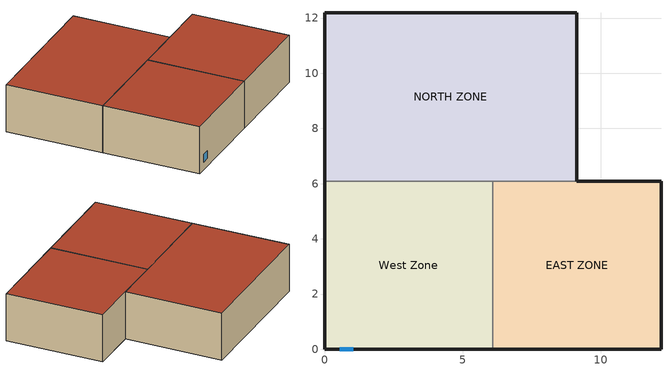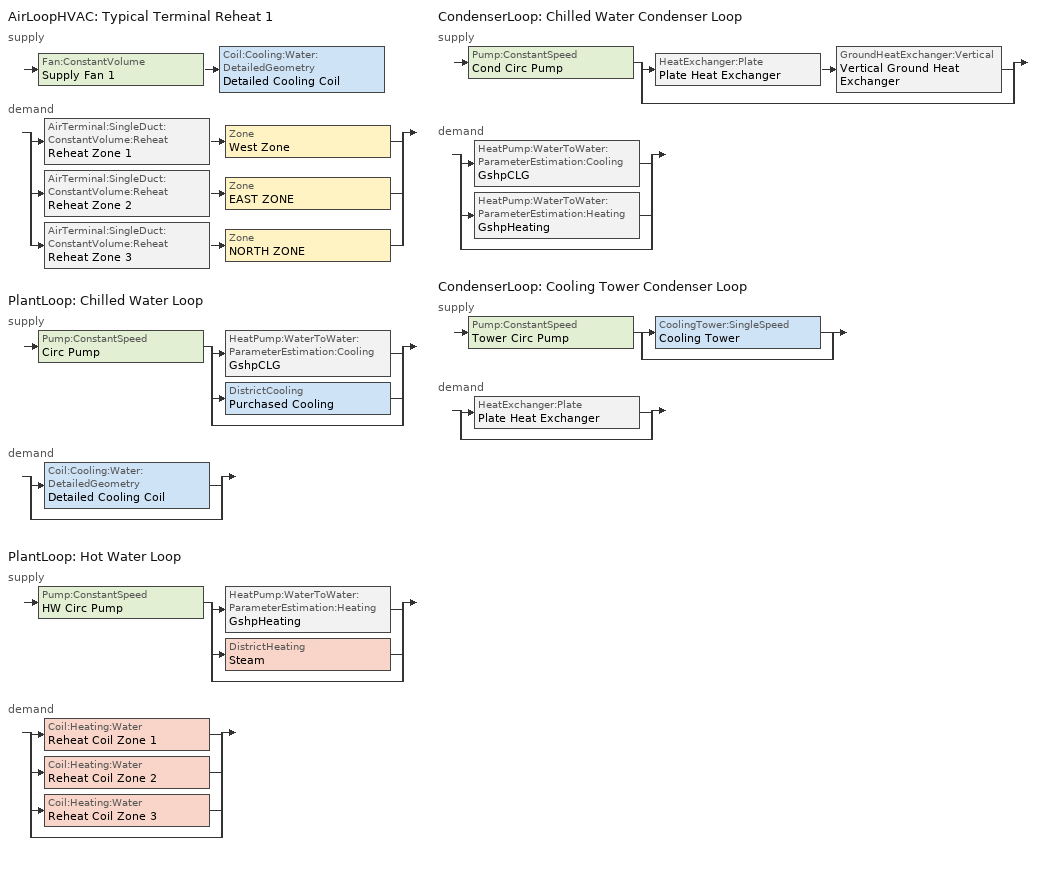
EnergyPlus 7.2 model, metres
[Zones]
West Zone
 floor adiabatic (FLOOR SLAB 8 IN): 0,0 0,6.1 6.1,6.1 6.1,0 z0
 wall outside (EXTWALL80): 0,6.1 0,0 6.1,0 z0:3.05
 wall to NORTH ZONE (PARTITION06): 6.1,6.1 0,6.1 z0:3.05
 wall to EAST ZONE (PARTITION06): 6.1,0 6.1,6.1 z0:3.05
 window (WIN-CON-LIGHT): 0.55,0 1.05,0 z0.5:1
 roof outside (ROOF34): 0,6.1 0,0 6.1,0 6.1,6.1 z3.05
EAST ZONE
 floor adiabatic (FLOOR SLAB 8 IN): 6.1,0 6.1,6.1 12.19,6.1 12.19,0 z0
 wall outside (EXTWALL80): 6.1,0 12.19,0 12.19,6.1 9.14,6.1 z0:3.05
 wall to NORTH ZONE (PARTITION06): 9.14,6.1 6.1,6.1 z0:3.05
 roof outside (ROOF34): 6.1,6.1 6.1,0 12.19,0 12.19,6.1 z3.05
NORTH ZONE
 floor adiabatic (FLOOR SLAB 8 IN): 0,6.1 0,12.19 9.14,12.19 9.14,6.1 z0
 wall outside (EXTWALL80): 9.14,6.1 9.14,12.19 0,12.19 0,6.1 z0:3.05
 roof outside (ROOF34): 0,12.19 0,6.1 9.14,6.1 9.14,12.19 z3.05
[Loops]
AirLoopHVAC 'Typical Terminal Reheat 1'
 supply: Fan:ConstantVolume 'Supply Fan 1' > Coil:Cooling:Water:DetailedGeometry 'Detailed Cooling Coil'
 demand: split
  | AirTerminal:SingleDuct:ConstantVolume:Reheat 'Reheat Zone 1' > Zone 'West Zone'
  | AirTerminal:SingleDuct:ConstantVolume:Reheat 'Reheat Zone 2' > Zone 'EAST ZONE'
  | AirTerminal:SingleDuct:ConstantVolume:Reheat 'Reheat Zone 3' > Zone 'NORTH ZONE'
PlantLoop 'Chilled Water Loop'
 supply: Pump:ConstantSpeed 'Circ Pump' > split
  | HeatPump:WaterToWater:ParameterEstimation:Cooling 'GshpCLG'
  | DistrictCooling 'Purchased Cooling'
  | bypass
 demand: split
  | Coil:Cooling:Water:DetailedGeometry 'Detailed Cooling Coil'
  | bypass
PlantLoop 'Hot Water Loop'
 supply: Pump:ConstantSpeed 'HW Circ Pump' > split
  | HeatPump:WaterToWater:ParameterEstimation:Heating 'GshpHeating'
  | DistrictHeating 'Steam'
  | bypass
 demand: split
  | Coil:Heating:Water 'Reheat Coil Zone 1'
  | Coil:Heating:Water 'Reheat Coil Zone 2'
  | Coil:Heating:Water 'Reheat Coil Zone 3'
  | bypass
CondenserLoop 'Chilled Water Condenser Loop'
 supply: Pump:ConstantSpeed 'Cond Circ Pump' > split
  | HeatExchanger:Plate 'Plate Heat Exchanger' > GroundHeatExchanger:Vertical 'Vertical Ground Heat Exchanger'
  | bypass
 demand: split
  | HeatPump:WaterToWater:ParameterEstimation:Cooling 'GshpCLG'
  | HeatPump:WaterToWater:ParameterEstimation:Heating 'GshpHeating'
  | bypass
CondenserLoop 'Cooling Tower Condenser Loop'
 supply: Pump:ConstantSpeed 'Tower Circ Pump' > split
  | CoolingTower:SingleSpeed 'Cooling Tower'
  | bypass
 demand: split
  | HeatExchanger:Plate 'Plate Heat Exchanger'
  | bypass
[Building]
NONE: North Axis {deg}=0; Terrain=Suburbs; Loads Convergence Tolerance Value=0.04; Temperature Convergence Tolerance Value {deltaC}=0.4; Solar Distribution=FullInteriorAndExterior; Maximum Number of Warmup Days=25; Minimum Number of Warmup Days=6
[Site:Location]
TAMPA_FL_USA_WMO_722110: Latitude {deg}=27.97; Longitude {deg}=-82.52; Time Zone {hr}=-5; Elevation {m}=3
[SizingPeriod:DesignDay] Day of Month=21; Humidity Condition Type=Wetbulb; Barometric Pressure {Pa}=101289; Rain Indicator=No; Snow Indicator=No; Daylight Saving Time Indicator=No; Solar Model Indicator=ASHRAEClearSky
Name | Month | Day Type | Maximum Dry-Bulb Temperature {C} | Daily Dry-Bulb Temperature Range {deltaC} | Wetbulb or DewPoint at Maximum Dry-Bulb {C} | Wind Speed {m/s} | Wind Direction {deg} | Sky Clearness
TAMPA Ann Htg 99% Condns DB | 1 | WinterDesignDay | 4.8 | 0 | 4.8 | 3.1 | 10 | 0
TAMPA Ann Clg 1% Condns DB=>MWB | 7 | SummerDesignDay | 33 | 8.1 | 25.3 | 4 | 270 | 1
[Site:GroundTemperature:Deep]
13.03, 13.03, 13.13, 13.3, 13.43, 13.52, 13.62, 13.77, 13.78, 13.55, 13.44, 13.2
[Material] Thermal Absorptance=0.9
Name | Roughness | Thickness {m} | Conductivity {W/m-K} | Density {kg/m3} | Specific Heat {J/kg-K} | Solar Absorptance | Visible Absorptance
A1 - 1 IN STUCCO | Smooth | 0.0253898 | 0.691831 | 1858.142 | 836.8 | 0.92 | 0.92
C4 - 4 IN COMMON BRICK | Rough | 0.101498 | 0.726422 | 1922.216 | 836.8 | 0.76 | 0.76
E1 - 3 / 4 IN PLASTER OR GYP BOARD | Smooth | 0.01905 | 0.726422 | 1601.846 | 836.8 | 0.92 | 0.92
C6 - 8 IN CLAY TILE | Smooth | 0.203302 | 0.570761 | 1121.292 | 836.8 | 0.82 | 0.82
C10 - 8 IN HW CONCRETE | MediumRough | 0.203302 | 1.729577 | 2242.585 | 836.8 | 0.65 | 0.65
E2 - 1 / 2 IN SLAG OR STONE | Rough | 0.0127102 | 1.435549 | 881.0155 | 1673.6 | 0.55 | 0.55
E3 - 3 / 8 IN FELT AND MEMBRANE | Rough | 0.00954024 | 0.190253 | 1121.292 | 1673.6 | 0.75 | 0.75
B5 - 1 IN DENSE INSULATION | VeryRough | 0.0253898 | 0.0432394 | 91.30524 | 836.8 | 0.5 | 0.5
C12 - 2 IN HW CONCRETE | MediumRough | 0.0509016 | 1.729577 | 2242.585 | 836.8 | 0.65 | 0.65
[WindowMaterial:Glazing]
WIN-LAY-GLASS-LIGHT: Optical Data Type=SpectralAverage; Thickness {m}=0.003; Solar Transmittance at Normal Incidence=0.9; Front Side Solar Reflectance at Normal Incidence=0.031; Back Side Solar Reflectance at Normal Incidence=0.031; Visible Transmittance at Normal Incidence=0.9; Front Side Visible Reflectance at Normal Incidence=0.05; Back Side Visible Reflectance at Normal Incidence=0.05; Infrared Transmittance at Normal Incidence=0; Front Side Infrared Hemispherical Emissivity=0.84; Back Side Infrared Hemispherical Emissivity=0.84; Conductivity {W/m-K}=0.9
[Construction]
EXTWALL80: A1 - 1 IN STUCCO, C4 - 4 IN COMMON BRICK, E1 - 3 / 4 IN PLASTER OR GYP BOARD
PARTITION06: E1 - 3 / 4 IN PLASTER OR GYP BOARD, C6 - 8 IN CLAY TILE, E1 - 3 / 4 IN PLASTER OR GYP BOARD
FLOOR SLAB 8 IN: C10 - 8 IN HW CONCRETE
ROOF34: E2 - 1 / 2 IN SLAG OR STONE, E3 - 3 / 8 IN FELT AND MEMBRANE, B5 - 1 IN DENSE INSULATION, C12 - 2 IN HW CONCRETE
WIN-CON-LIGHT: WIN-LAY-GLASS-LIGHT
[Zone] Type=1; Multiplier=1; Ceiling Height {m}=autocalculate; Volume {m3}=autocalculate
West Zone; EAST ZONE; NORTH ZONE
[People] Number of People Schedule=OFFICE OCCUPANCY; Number of People Calculation Method=people; Fraction Radiant=0.3; Activity Level Schedule=Activity Sch; Carbon Dioxide Generation Rate {m3/s-W}=3.82E-8; Mean Radiant Temperature Calculation Type=zoneaveraged; Work Efficiency Schedule=Work Eff Sch; Clothing Insulation Schedule=Clothing Sch; Air Velocity Schedule=Air Velo Sch; Thermal Comfort Model 1 Type=FANGER
Name | Zone or ZoneList | Number of People
West Zone | West Zone | 2
EAST ZONE | EAST ZONE | 3
NORTH ZONE | NORTH ZONE | 4
[ElectricEquipment] Schedule=INTERMITTENT; Design Level Calculation Method=EquipmentLevel; Fraction Latent=0; Fraction Radiant=0.3; Fraction Lost=0
Name | Zone or ZoneList | Design Level {W}
West Zone ElecEq 1 | West Zone | 2928.751
EAST ZONE ElecEq 1 | EAST ZONE | 2464.375
NORTH ZONE ElecEq 1 | NORTH ZONE | 2928.751
[Lights] Schedule=OFFICE LIGHTING; Design Level Calculation Method=LightingLevel; Return Air Fraction=0; Fraction Radiant=0.2; Fraction Visible=0.2; Fraction Replaceable=0
Name | Zone or ZoneList | Lighting Level {W}
EAST ZONE Lights 1 | EAST ZONE | 464.375
NORTH ZONE Lights 1 | NORTH ZONE | 878.6252
[AirLoopHVAC]
Typical Terminal Reheat 1: Design Supply Air Flow Rate {m3/s}=0.8
[AvailabilityManager:Scheduled]
Reheat System 1 Avail: Schedule=FanAndCoilAvailSched
[PlantLoop] Fluid Type=Water; Maximum Loop Flow Rate {m3/s}=0.0033; Minimum Loop Flow Rate {m3/s}=0; Plant Loop Volume {m3}=5; Load Distribution Scheme=Optimal
Name | Plant Equipment Operation Scheme | Maximum Loop Temperature {C} | Minimum Loop Temperature {C}
Chilled Water Loop | CW Loop Operation | 98 | 1
Hot Water Loop | Hot Loop Operation | 100 | 10
[SetpointManager:Scheduled] Control Variable=Temperature
Name | Schedule | Setpoint Node or NodeList
Chilled Water Loop Setpoint Manager | CW Loop Temp Schedule | Chilled Water Loop Setpoint Node List
Hot Water Loop Setpoint Manager | HW Loop Temp Schedule | Hot Water Loop Setpoint Node List
Supply Air Temp Manager | Seasonal Reset Supply Air Temp Sch | Supply Air Temp Nodes
[PlantEquipmentOperationSchemes] Control Scheme 1 Schedule=ON
Name | Control Scheme 1
CW Loop Operation | Summer Cooling Operation
Hot Loop Operation | Winter Heating Operation
[PlantEquipmentOperation:CoolingLoad]
Summer Cooling Operation: Load Range 1 Lower Limit {W}=0; Load Range 1 Upper Limit {W}=5000000; Range 1 Equipment List=GSHP and Purchased Cooling
[PlantEquipmentList]
GSHP and Purchased Cooling: GshpCLG, Purchased Cooling
Purchased Cooling Only: Purchased Cooling
Purchased Heating Plant: Steam
GSHP plant: GshpHeating, Steam
[DistrictCooling]
Purchased Cooling: Nominal Capacity {W}=680000
[HeatPump:WaterToWater:ParameterEstimation:Cooling]
GshpCLG: Nominal COP {W/W}=3.5; Nominal Capacity {W}=45000; Minimum Part Load Ratio=0; Maximum Part Load Ratio=1; Optimum Part Load Ratio=1; Load Side Flow Rate {m3/s}=0.003; Source Side Flow Rate {m3/s}=0.003; Load Side Heat Transfer Coefficient {W/K}=7761; Source Side Heat Transfer Coefficient {W/K}=3998; Piston Displacement {m3/s}=0.012544; Compressor Clearance Factor=0.05469; Compressor Suction and Discharge Pressure Drop {Pa}=92156.2; Superheating {C}=4.8907; Constant Part of Electromechanical Power Losses {W}=2803.9; Loss Factor=0.699; High Pressure Cut Off {Pa}=0; Low Pressure Cut Off {Pa}=0; Cycle Time {hr}=0.1
[Pump:ConstantSpeed] Motor Efficiency=0.87; Fraction of Motor Inefficiencies to Fluid Stream=0
Name | Rated Flow Rate {m3/s} | Rated Pump Head {Pa} | Rated Power Consumption {W} | Pump Control Type
Circ Pump; Cond Circ Pump | 0.0033 | 5000 | 25 | CONTINUOUS
HW Circ Pump | 0.0033 | 5000 | 35 | CONTINUOUS
Tower Circ Pump | 0.000505 | 227260 | 220 | Continuous
[DistrictHeating]
Steam: Nominal Capacity {W}=1000000
[PlantEquipmentOperation:HeatingLoad]
Winter Heating Operation: Load Range 1 Lower Limit {W}=0; Load Range 1 Upper Limit {W}=45000; Range 1 Equipment List=GSHP plant; Load Range 2 Lower Limit {W}=45000; Load Range 2 Upper Limit {W}=1000000; Range 2 Equipment List=Purchased Heating Plant
[HeatPump:WaterToWater:ParameterEstimation:Heating]
GshpHeating: Nominal COP {W/W}=3.5; Nominal Capacity {W}=50000; Minimum Part Load Ratio=0; Maximum Part Load Ratio=1; Optimum Part Load Ratio=1; Load Side Flow Rate {m3/s}=0.003; Source Side Flow Rate {m3/s}=0.003; Load Side Heat Transfer Coefficient {W/K}=7761; Source Side Heat Transfer Coefficient {W/K}=3998; Piston Displacement {m3/s}=0.012544; Compressor Clearance Factor=0.05469; Compressor Suction and Discharge Pressure Drop {Pa}=92156.2; Superheating {C}=4.8907; Constant Part of Electromechanical Power Losses {W}=2803.9; Loss Factor=0.699; High Pressure Cut Off {Pa}=0; Low Pressure Cut Off {Pa}=0; Cycle Time {hr}=0.15
[CondenserLoop] Fluid Type=Water; Maximum Loop Temperature {C}=80; Minimum Loop Temperature {C}=5; Minimum Loop Flow Rate {m3/s}=0; Condenser Loop Volume {m3}=5; Load Distribution Scheme=Sequential
Name | Condenser Equipment Operation Scheme | Maximum Loop Flow Rate {m3/s}
Chilled Water Condenser Loop | Condenser Loop Operation | 0.0033
Cooling Tower Condenser Loop | Tower Loop Operation | 0.000505
[SetpointManager:FollowGroundTemperature]
MyCondenserControl: Control Variable=Temperature; Offset Temperature Difference {deltaC}=0; Maximum Setpoint Temperature {C}=80; Minimum Setpoint Temperature {C}=5; Setpoint Node or NodeList=Condenser Supply Outlet Node
[CondenserEquipmentOperationSchemes] Control Scheme 1 Schedule=ON
Name | Control Scheme 1
Condenser Loop Operation | Cond Operation
Tower Loop Operation | CT Operation
[PlantEquipmentOperation:Uncontrolled]
Name | Equipment List
Cond Operation | GHE
CT Operation | Cooling Towers
[CondenserEquipmentList]
GHE: Vertical Ground Heat Exchanger, Plate Heat Exchanger
Cooling Towers: Cooling Tower
[GroundHeatExchanger:Vertical]
Vertical Ground Heat Exchanger: Maximum Flow Rate {m3/s}=0.0033; Number of Bore Holes=120; Bore Hole Length {m}=76.2; Bore Hole Radius {m}=0.063508; Ground Thermal Conductivity {W/m-K}=0.692626; Ground Thermal Heat Capacity {J/m3-K}=2.347e+06; Ground Temperature {C}=13.375; Design Flow Rate {m3/s}=0.0033; Grout Thermal Conductivity {W/m-K}=0.692626; Pipe Thermal Conductivity {W/m-K}=0.391312; Pipe Out Diameter {m}=0.0266667; U-Tube Distance {m}=0.0253977; Pipe Thickness {m}=0.00241285; Maximum Length of Simulation=2; G-Function Reference Ratio=0.0005; Number of Data Pairs of the G Function=35; G-Function Ln(T/Ts) Value 1=-15.2996; G-Function G Value 1=-0.348322; G-Function Ln(T/Ts) Value 2=-14.201; G-Function G Value 2=0.022208; G-Function Ln(T/Ts) Value 3=-13.2202; G-Function G Value 3=0.412345; G-Function Ln(T/Ts) Value 4=-12.2086; G-Function G Value 4=0.867498; G-Function Ln(T/Ts) Value 5=-11.1888; G-Function G Value 5=1.357839; G-Function Ln(T/Ts) Value 6=-10.1816; G-Function G Value 6=1.852024; G-Function Ln(T/Ts) Value 7=-9.1815; G-Function G Value 7=2.345656; G-Function Ln(T/Ts) Value 8=-8.6809; G-Function G Value 8=2.593958; G-Function Ln(T/Ts) Value 9=-8.5; G-Function G Value 9=2.679; G-Function Ln(T/Ts) Value 10=-7.8; G-Function G Value 10=3.023; G-Function Ln(T/Ts) Value 11=-7.2; G-Function G Value 11=3.32; G-Function Ln(T/Ts) Value 12=-6.5; G-Function G Value 12=3.681; G-Function Ln(T/Ts) Value 13=-5.9; G-Function G Value 13=4.071; G-Function Ln(T/Ts) Value 14=-5.2; G-Function G Value 14=4.828; G-Function Ln(T/Ts) Value 15=-4.5; G-Function G Value 15=6.253; G-Function Ln(T/Ts) Value 16=-3.963; G-Function G Value 16=7.894; G-Function Ln(T/Ts) Value 17=-3.27; G-Function G Value 17=11.82; G-Function Ln(T/Ts) Value 18=-2.864; G-Function G Value 18=15.117; G-Function Ln(T/Ts) Value 19=-2.577; G-Function G Value 19=18.006; G-Function Ln(T/Ts) Value 20=-2.171; G-Function G Value 20=22.887; G-Function Ln(T/Ts) Value 21=-1.884; G-Function G Value 21=26.924; G-Function Ln(T/Ts) Value 22=-1.191; G-Function G Value 22=38.004; G-Function Ln(T/Ts) Value 23=-0.497; G-Function G Value 23=49.919; G-Function Ln(T/Ts) Value 24=-0.274; G-Function G Value 24=53.407; G-Function Ln(T/Ts) Value 25=-0.051; G-Function G Value 25=56.632; G-Function Ln(T/Ts) Value 26=0.196; G-Function G Value 26=59.825; G-Function Ln(T/Ts) Value 27=0.419; G-Function G Value 27=62.349; G-Function Ln(T/Ts) Value 28=0.642; G-Function G Value 28=64.524; G-Function Ln(T/Ts) Value 29=0.873; G-Function G Value 29=66.412; G-Function Ln(T/Ts) Value 30=1.112; G-Function G Value 30=67.993; G-Function Ln(T/Ts) Value 31=1.335; G-Function G Value 31=69.162; G-Function Ln(T/Ts) Value 32=1.679; G-Function G Value 32=70.476; G-Function Ln(T/Ts) Value 33=2.028; G-Function G Value 33=71.361; G-Function Ln(T/Ts) Value 34=2.275; G-Function G Value 34=71.79; G-Function Ln(T/Ts) Value 35=3.003; G-Function G Value 35=72.511
[HeatExchanger:Plate]
Plate Heat Exchanger: Controlled Component=Cooling Tower; Heat Exchange Mode=UFactorTimesAreaEffectiveness; U-Factor Times Area Value {W/k}=571; Demand Side Flow Rate {m3/s}=0.000505; Supply Side Flow Rate {m3/s}=0.0033
[SetpointManager:FollowOutdoorAirTemperature]
MyCondenserControl: Control Variable=Temperature; Reference Temperature Type=OutdoorAirWetBulb; Offset Temperature Difference {deltaC}=0; Maximum Setpoint Temperature {C}=80; Minimum Setpoint Temperature {C}=5; Setpoint Node or NodeList=Tower Condenser Supply Outlet Node
[CoolingTower:SingleSpeed]
Cooling Tower: Design Water Flow Rate {m3/s}=0.000505; Design Air Flow Rate {m3/s}=0.991; Fan Power at Design Air Flow Rate {W}=375; U-Factor Times Area Value at Design Air Flow Rate {W/K}=630.1; Air Flow Rate in Free Convection Regime {m3/s}=0; U-Factor Times Area Value at Free Convection Air Flow Rate {W/K}=0; Performance Input Method=UFactorTimesAreaAndDesignWaterFlowRate
[ZoneControl:Thermostat] Control Type Schedule=Zone Control Type Sched; Control 1=Heating Setpoint with SB; Control 2=Cooling Setpoint with SB
Name | Zone or ZoneList
Zone 1 Thermostat | West Zone
Zone 2 Thermostat | EAST ZONE
Zone 3 Thermostat | NORTH ZONE
[ThermostatSetpoint:SingleHeating]
Heating Setpoint with SB: Setpoint Temperature Schedule=Heating Setpoints
[ThermostatSetpoint:SingleCooling]
Cooling Setpoint with SB: Setpoint Temperature Schedule=Cooling Setpoints
[Zone equipment]
West Zone: Reheat Zone 1
EAST ZONE: Reheat Zone 2
NORTH ZONE: Reheat Zone 3
[Fan:ConstantVolume]
Supply Fan 1: Availability Schedule=FanAndCoilAvailSched; Fan Efficiency=0.7; Pressure Rise {Pa}=600; Maximum Flow Rate {m3/s}=0.8; Motor Efficiency=0.9; Motor In Airstream Fraction=1
[Coil:Cooling:Water:DetailedGeometry]
Detailed Cooling Coil: Availability Schedule=CoolingCoilAvailSched; Maximum Water Flow Rate {m3/s}=0.0033; Tube Outside Surface Area {m2}=6.23816; Total Tube Inside Area {m2}=6.20007; Fin Surface Area {m2}=101.716; Minimum Airflow Area {m2}=0.300606; Coil Depth {m}=0.165098; Fin Diameter {m}=0.435072; Fin Thickness {m}=0.00149998; Tube Inside Diameter {m}=0.01445; Tube Outside Diameter {m}=0.0158798; Tube Thermal Conductivity {W/m-K}=385.765; Fin Thermal Conductivity {W/m-K}=203.883; Fin Spacing {m}=0.00181429; Tube Depth Spacing {m}=0.0258998; Number of Tube Rows=6; Number of Tubes per Row=16
[AirTerminal:SingleDuct:ConstantVolume:Reheat] Availability Schedule=FanAndCoilAvailSched; Minimum Hot Water or Steam Flow Rate {m3/s}=0; Convergence Tolerance=0.001
Name | Maximum Air Flow Rate {m3/s} | Reheat Coil | Maximum Hot Water or Steam Flow Rate {m3/s}
Reheat Zone 1 | 0.47 | Reheat Coil Zone 1 | 0.0013
Reheat Zone 2 | 0.36 | Reheat Coil Zone 2 | 0.0012
Reheat Zone 3 | 0.47 | Reheat Coil Zone 3 | 0.0013
[Coil:Heating:Water] Availability Schedule=FanAndCoilAvailSched; U-Factor Times Area Value {W/K}=400; Performance Input Method=UFactorTimesAreaAndDesignWaterFlowRate; Rated Capacity {W}=autosize; Rated Inlet Water Temperature {C}=82.2; Rated Inlet Air Temperature {C}=16.6; Rated Outlet Water Temperature {C}=71.1; Rated Outlet Air Temperature {C}=32.2
Name | Maximum Water Flow Rate {m3/s}
Reheat Coil Zone 1 | 0.0013
Reheat Coil Zone 2 | 0.0012
Reheat Coil Zone 3 | 0.0018
[Controller:WaterCoil]
Main Cooling Coil Controller: Control Variable=Temperature; Action=Reverse; Actuator Variable=FLOW; Controller Convergence Tolerance {deltaC}=0.001; Maximum Actuated Flow {m3/s}=0.0033; Minimum Actuated Flow {m3/s}=0
[Schedule:Compact]
Activity Sch: Through: 12/31, For: AllDays, Until: 24:00, 131.8
Work Eff Sch: Through: 12/31, For: AllDays, Until: 24:00, 0
Clothing Sch; On: Through: 12/31, For: AllDays, Until: 24:00, 1
Air Velo Sch: Through: 12/31, For: AllDays, Until: 24:00, 0.137
OFFICE OCCUPANCY: Through: 12/31, For: WeekDays Summerdesignday Winterdesignday, Until: 6:00, 0, Until: 7:00, 0.1, Until: 8:00, 0.5, Until: 12:00, 1, Until: 13:00, 0.5, Until: 16:00, 1, Until: 17:00, 0.5, Until: 18:00, 0.1, Until: 24:00, 0, For: AllOtherDays, Until: 24:00, 0.1
INTERMITTENT: Through: 12/31, For: WeekDays Summerdesignday Winterdesignday, Until: 8:00, 0.1, Until: 18:00, 1, Until: 24:00, 0.1, For: AllOtherDays, Until: 24:00, 0.1
OFFICE LIGHTING: Through: 12/31, For: WeekDays Summerdesignday Winterdesignday, Until: 6:00, 0.05, Until: 7:00, 0.2, Until: 17:00, 1, Until: 18:00, 0.5, Until: 24:00, 0.05, For: AllOtherDays, Until: 24:00, 0.05
CW Loop Temp Schedule: Through: 12/31, For: AllDays, Until: 24:00, 6.67
HW Loop Temp Schedule: Through: 12/31, For: AllDays, Until: 24:00, 55
Seasonal Reset Supply Air Temp Sch: Through: 3/31, For: Weekdays summerdesignday winterdesignday, Until: 6:00, 21, Until: 17:00, 18, Until: 24:00, 21, For: customday1 customday2, Until: 6:00, 21, Until: 17:00, 18, Until: 24:00, 21, For: AllotherDays, Until: 24:00, 26, Through: 9/30, For: AllDays, Until: 24:00, 16, Through: 12/31, For: Weekdays summerdesignday winterdesignday, Until: 6:00, 21, Until: 17:00, 18, Until: 24:00, 21, For: customday1 customday2, Until: 6:00, 21, Until: 17:00, 18, Until: 24:00, 21, For: AllotherDays, Until: 24:00, 26
FanAndCoilAvailSched: Through: 3/31, For: AllDays, Until: 24:00, 1, Through: 9/30, For: Weekdays weekends, Until: 7:00, 0, Until: 17:00, 1, Until: 24:00, 0, For: Allotherdays, Until: 24:00, 0, Through: 12/31, For: AllDays, Until: 24:00, 1
CoolingCoilAvailSched: Through: 3/31, For: AllDays, Until: 24:00, 0, Through: 9/30, For: Weekdays weekends, Until: 7:00, 0, Until: 17:00, 1, Until: 24:00, 0, For: Allotherdays, Until: 24:00, 0, Through: 12/31, For: AllDays, Until: 24:00, 0
Heating Setpoints: Through: 12/31, For: AllDays, Until: 7:00, 17.5, Until: 17:00, 21, Until: 24:00, 17.5
Cooling Setpoints: Through: 12/31, For: AllDays, Until: 7:00, 28, Until: 17:00, 24, Until: 24:00, 28
Zone Control Type Sched: Through: 3/31, For: AllDays, Until: 24:00, 1, Through: 9/30, For: AllDays, Until: 24:00, 2, Through: 12/31, For: AllDays, Until: 24:00, 1
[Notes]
PlateHeatExchanger.idf --  Hybrid System with Plate Heat Exchanger
Highlights: Condenser Loop Served by a hybrid system. Cooling tower is the Supplemental
heat rejecter. Tower loop and GLHE loop connected by Plate heat exchanger.
Simulation Location/Run: TAMPA_FL_USA_WMO_722110, 2 design days, 2 run periods,
Run Control executes two design days (see RUN PERIOD object)
Location:                Tampa, FL
Design Days:             TAMPA_FL_USA Annual Heating 99%, MaxDB=4.8°C
TAMPA_FL_USA Annual Cooling (DB=>MWB) 1%, MaxDB=33°C MWB=25.3°C
Run Period (Weather File): Winter 1/14, Summer 7/7, TAMPA_FL_USA_WMO_722110
Run Control:   No Zone or System sizing required
Design Days:   2 to facilitate reverse DD testing.
Run Periods:   2 Run periods- 1/1 to 1/21 and 7/11 to 7/31
Building: Single floor rectangular L-shaped building 40 ft south wall, 40 ft west wall, zone height 10 feet.
There is a single window in the West Zone south wall. The walls are 1 in stucco over 4 in common brick
and gypboard. The roof is a built up roof with 1/2 in stone over 3/8 in felt over 1 in dense insulation
supported by 2 in heavy weight concrete. The window is single pane 3mm clear.
The window to wall ratio is approxomately 0.07.
The building is oriented due north.
Floor Area:        130.1 m2 (1403 ft2)
Number of Stories: 1
Zone Description Details:
|       West         |         East           |    window = *
Internal gains description:     ZONE West      - lighting is 0 watts, equip is 2928.751 watts, 2 occupants
Internal gains description:     ZONE East      - lighting is 464.375 watts, equip is 2464.375 watts, 3 occupants
Internal gains description:     ZONE North     - lighting is 878.6252 watts, equip is 2928.751 watts, 4 occupants
Interzone Surfaces:             3 interzone surfaces (see diagram)
Internal Mass:                  None
Windows:                        1 - single pane clear 3mm glass
Detached Shading:               None
Daylight:                       None
Natural Ventilation:            None
Compact Schedules:              Yes
Solair Distribution:            FullInteriorAndExterior
HVAC:                           3 zone terminal reheat system using single constant volume air loop. Central chilled
water coil scheduled to provide 21 C(Occupied, 18C unoccupied) in winter and 16 C in summer
supply air temperature. Terminal reheat coils trim supply air temperature to meet zone
thermostat set point. Thermostat setting at 21 C in winter with 17.5 C set back
temperature, 24 C in summer with 28 C set back temperature. Fans and coils are unavailable
during unoccupied hours. Cooling coil off in winter, reheat coil on all year.
Zonal Equipment:                AirTerminal:SingleDuct:ConstantVolume:Reheat
Central Air Handling Equipment: Yes
System Equipment Autosize:      No (chilled water, condenser, and hot water loop volumes are autosized)
Purchased Cooling:              No
Purchased Heating:              No
Purchased Chilled Water:        Yes. Used for winter cooling and any extra demand in summer
Purchased Hot Water:            Yes. Used for Summer cooling and any extra demand in winter
Coils:                          Coil:Cooling:Water:DetailedGeometry
Pumps:                          PUMP:CONSTANT SPEED
Boilers:                        None
Chillers:                       None
Towers:                         None
Heat Pumps:                     Water to water heat pump for both heating and cooling. Heat pumps are the priority
equipment in both modes. Demand not met is take care by purchased chilled/hot water.
GLHE (Condenser Loop 1):        Rectangular bore field with 120 bore holes each 76.2 mt deep. A plate heat exchanger is
connected in serires before GLHE, so that a supplemental heat rejecter can be connected.
Supplemental heat rejecter loop: A single speed Cooling tower used as a supplemental heat rejecter. Tower capacity
calculated by 'UA and Design Flow Rate". UA = 630.1, Water flow rate = 0.000505 m3/s
Air flow rate = 0.991 m3/s
Standard Reports:               None
Timestep or Hourly Variables:   Timestep
Time bins Report:               None
HTML Report:                    None
Environmental Emissions:        None
Utility Tariffs:                None
Following Design Days used for Reverse DD testing.
TAMPA_FL_USA Annual Heating Design Conditions Wind Speed=3.1m/s Wind Dir=10
